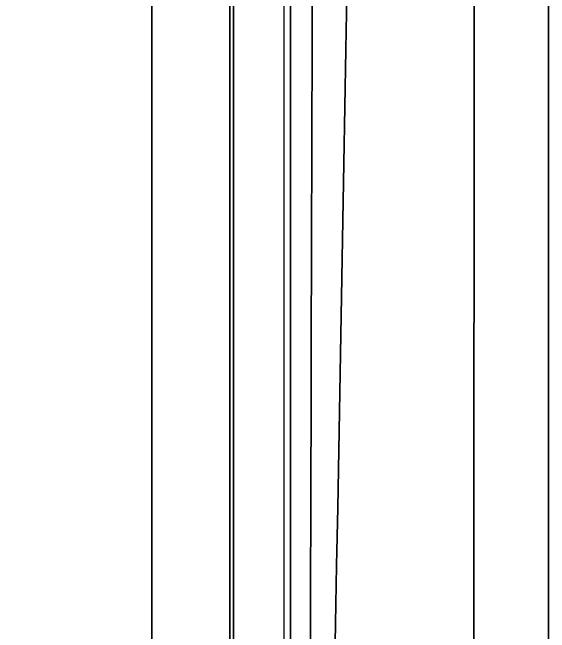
# Model space of a CAD drawing. Header units: millimetres. Extents: x 101 to 3000, y 150 to 4305.
# Drawn here: x 1118.963 to 1120.343, y 2911.723 to 2913.317 of the extents above; entities that cross this region are included whole.
import ezdxf

# ---------------------------------------------------------------- set-up
doc = ezdxf.new("R2010")
doc.units = ezdxf.units.MM
doc.header["$LTSCALE"] = 15
doc.layers.add('_Sichtbarkanten', color=7, linetype='Continuous', lineweight=25)
doc.layers.add('Sichtbar schmal (ISO)', color=7, linetype='Continuous', lineweight=35)

msp = doc.modelspace()

# ---------------------------------------------------------------- linework, layer by layer
at = {"layer": '_Sichtbarkanten'}
msp.add_line((1119.6659, 2875.1464), (1119.6607, 2915.4879), dxfattribs=at)
at = {"layer": 'Sichtbar schmal (ISO)'}
for p, q in [((1120.1426, 2875.1464), (1120.1516, 2931.6999)), ((1120.3338, 2875.1464), (1120.3428, 2931.6947)), ((1119.3212, 2908.5494), (1119.3212, 2913.3906)), ((1119.5212, 2908.5511), (1119.5212, 2913.3923)), ((1119.5309, 2875.1464), (1119.5309, 2913.3923))]:
    msp.add_line(p, q, dxfattribs=at)
for centre, major_axis, ratio, start_param, end_param in [((1094.0751, 2905.8491), (25.3847, 0.5274), 0.999999, 0.085781, 3.014265), ((1094.0751, 2905.8502), (25.2487, 0.3525), 0.999999, 0.092568, 3.021104), ((1119.6962, 2943.868), (0.0115, 47.9431), 0.000314, 2.204259, 2.434165), ((1119.8622, 2949.706), (0.175, 54.1942), 0.00029, 2.25419, 2.46564)]:
    msp.add_ellipse(centre, major_axis=major_axis, ratio=ratio, start_param=start_param, end_param=end_param, dxfattribs=at)
msp.add_open_spline([(1119.7159, 2907.4286), (1119.7765, 2910.8219), (1119.8896, 2917.142), (1120.0316, 2925.0447), (1120.114, 2929.6173), (1120.1516, 2931.6999)], degree=3, dxfattribs=at)

doc.saveas('drawing.dxf')
